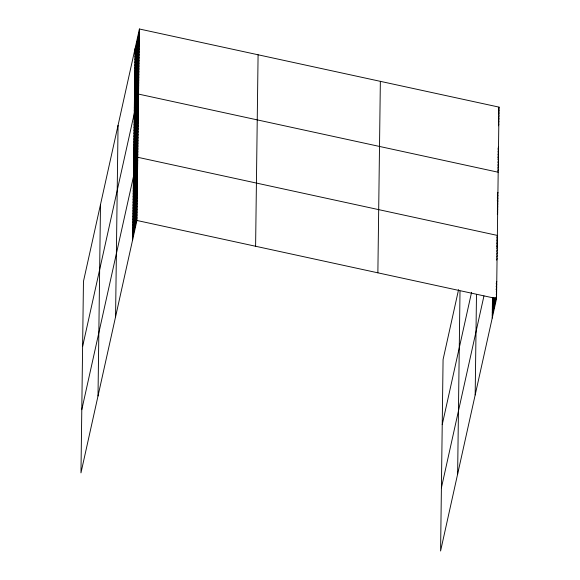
<?xml version="1.0" encoding="UTF-8"?>
<svg xmlns="http://www.w3.org/2000/svg" width="580" height="580" viewBox="0 0 580 580"><rect width="100%" height="100%" fill="white"/><g stroke="black" fill="none" stroke-linecap="round" stroke-linejoin="round"><path stroke-width="0.87" d="M98.013 396.002L100.499 204.53M115.565 316.81L118.059 125.338M132.61 239.946L135.096 48.474M139.417 29L83.462 281.394L80.968 472.874L136.924 220.472L139.417 29L499.032 107.126L496.538 298.606L440.583 551L443.076 359.527L458.57 289.652M255.599 246.254L258.086 54.781M377.87 272.817L380.357 81.345M457.627 474.135L460.005 291.153M475.179 394.944L476.492 294.415M492.224 318.072L492.485 297.968M135.06 51.301L139.381 31.827M135.024 54.136L139.338 34.662M134.988 56.963L139.301 37.49M134.951 59.798L139.265 40.325M134.915 62.625L139.229 43.152M134.879 65.453L139.193 45.98M134.843 68.288L139.156 48.814M134.806 71.115L139.12 51.642M134.763 73.95L139.084 54.477M134.727 76.778L139.048 57.304M134.69 79.605L139.012 60.139M134.654 82.44L138.975 62.966M134.618 85.267L138.939 65.794M134.582 88.102L138.903 68.629M134.546 90.93L138.859 71.456M134.509 93.757L138.823 74.291M134.473 96.592L138.787 77.118M134.437 99.419L138.75 79.946M134.4 102.254L138.714 82.781M134.364 105.081L138.678 85.608M134.328 107.909L138.642 88.443M134.285 110.744L138.606 91.27M82.614 346.499L138.569 94.098L498.184 172.231M134.212 116.442L138.533 96.976M134.176 119.321L138.497 99.847M134.139 122.191L138.453 102.718M134.103 125.062L138.417 105.589M134.067 127.933L138.381 108.46M134.024 130.804L138.344 111.331M133.987 133.675L138.308 114.209M133.951 136.554L138.272 117.08M133.915 139.425L138.228 119.951M133.879 142.296L138.192 122.822M133.842 145.167L138.156 125.693M133.806 148.038L138.12 128.564M133.762 150.909L138.084 131.435M133.726 153.78L138.047 134.313M133.69 156.658L138.011 137.184M133.654 159.529L137.968 140.055M133.618 162.4L137.931 142.926M133.581 165.271L137.895 145.797M133.538 168.142L137.859 148.668M133.501 171.013L137.822 151.54M133.465 173.884L137.786 154.418M81.794 409.683L137.743 157.289L497.364 235.415M133.393 179.633L137.707 160.16M133.356 182.504L137.67 163.031M133.32 185.375L137.634 165.902M133.277 188.246L137.598 168.773M133.24 191.117L137.561 171.651M133.204 193.995L137.525 174.522M133.168 196.867L137.482 177.393M133.132 199.737L137.446 180.264M133.096 202.608L137.409 183.135M133.052 205.48L137.373 186.006M133.016 208.35L137.337 188.877M132.979 211.221L137.3 191.755M132.943 214.1L137.257 194.626M132.907 216.971L137.221 197.497M132.871 219.842L137.184 200.368M132.834 222.713L137.148 203.239M132.791 225.584L137.112 206.11M132.755 228.455L137.076 208.988M132.719 231.333L137.04 211.86M132.682 234.204L136.996 214.731M132.646 237.075L136.96 217.601M498.466 109.671L499.032 107.126M498.43 112.498L498.996 109.961M498.583 114.485L498.959 112.788M498.546 117.312L498.923 115.623M498.51 120.147L498.887 118.45M498.474 122.975L498.843 121.285M498.438 125.802L498.807 124.113M497.952 149.299L498.517 146.754M497.915 152.127L498.481 149.589M497.879 154.954L498.445 152.417M497.843 157.789L498.409 155.244M497.995 159.768L498.365 158.079M497.959 162.603L498.329 160.906M497.923 165.43L498.292 163.741M497.879 168.265L498.256 166.569M497.843 171.093L498.22 169.396M442.228 424.625L471.562 292.327M497.357 194.873L497.923 192.335M497.321 197.744L497.887 195.206M497.285 200.622L497.85 198.077M497.437 202.645L497.814 200.948M497.401 205.516L497.771 203.826M497.357 208.387L497.734 206.698M497.321 211.258L497.698 209.569M497.285 214.136L497.662 212.439M441.409 487.816L483.945 295.945M496.799 237.96L497.176 236.263M496.763 240.831L497.328 238.286M496.726 243.701L497.285 241.164M496.69 246.573L497.248 244.035M496.835 248.595L497.212 246.906M496.799 251.474L497.176 249.777M496.763 254.344L497.14 252.648M496.726 257.215L497.103 255.519M496.69 260.087L497.06 258.39M492.449 300.846L493.196 297.453M496.204 283.91L496.763 281.373M492.413 303.717L493.725 297.786M496.161 286.781L496.726 284.243M492.369 306.588L494.247 298.12M496.125 289.652L496.69 287.114M492.333 309.459L494.965 297.605M496.277 291.682L496.654 289.986M492.297 312.33L495.487 297.939M496.241 294.553L496.618 292.856M492.26 315.201L496.574 295.727M136.924 220.472L496.538 298.606"/></g></svg>
